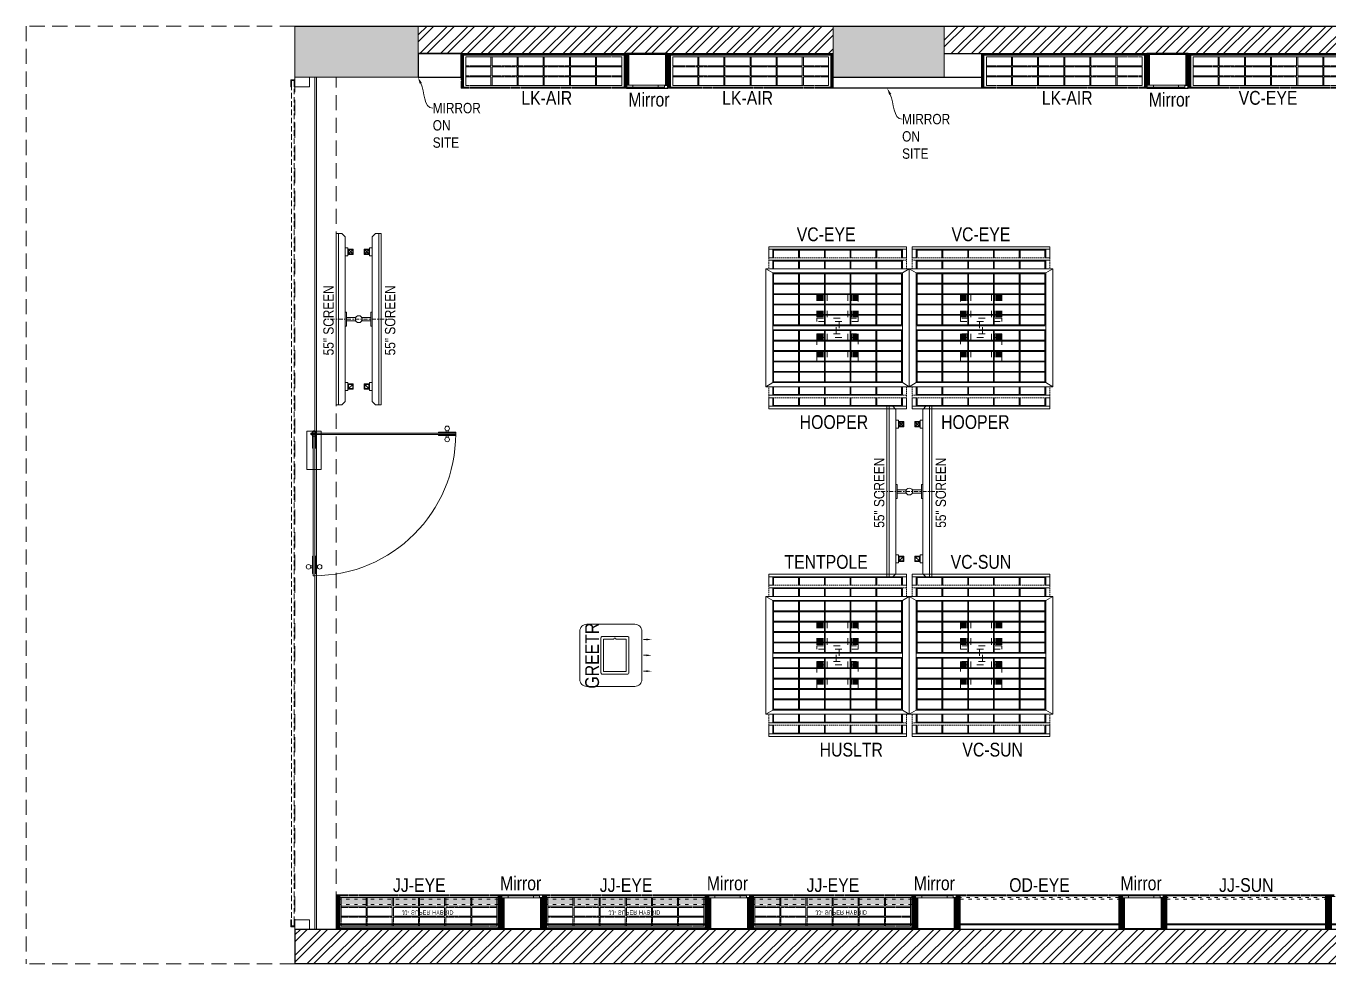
# Model space of a CAD drawing. Header units: millimetres. Extents: x 1426981 to 1441736, y -20160 to -13360.
# Drawn here: x 1426981 to 1436431, y -20160 to -13360 of the extents above; entities that cross this region are included whole.
import ezdxf
from ezdxf import colors
from ezdxf.entities.mleader import LeaderData, LeaderLine
from ezdxf.math import Vec2, Vec3

# ---------------------------------------------------------------- set-up
doc = ezdxf.new("R2010")
doc.units = ezdxf.units.MM
doc.header["$LTSCALE"] = 40
for name, pattern in [('a_p6_plan_L18$0$HIDDEN', [0.375, 0.25, -0.125]), ('ACAD_ISO03W100', [30, 12, -18]), ('CONTINOUS', [0]), ('DASHDOT2', [0.5, 0.25, -0.125, 0, -0.125]), ('HIDDENX2', [0.75, 0.5, -0.25])]:
    doc.linetypes.add(name, pattern=pattern)
doc.layers.add('A-CARPET AREA', color=3, linetype='CONTINOUS', lineweight=0, true_color=0x0aff0a)
for name, color, linetype, lineweight in [('A-Glazing', 4, 'Continuous', 20), ('A-shutter', 8, 'Continuous', 18), ('beam', 90, 'Continuous', 9), ('Column', 243, 'Continuous', 9), ('column hatch', 5, 'Continuous', 0), ('Glass-FrontGlazing', 150, 'Continuous', 20), ('Glazing', 141, 'Continuous', 15), ('HIDDEN LINE', 177, 'Continuous', 0), ('LENS-DIM', 252, 'Continuous', 5), ('LENS-PARTITION', 21, 'Continuous', 25), ('LENS-TEXT', 31, 'Continuous', 5), ('LENS_TEXT', 31, 'Continuous', 5), ('LK-EQPMT', 3, 'Continuous', 18), ('LK-FF&E FLOOR', 1, 'Continuous', 9), ('LK-FF&E WALL', 1, 'Continuous', 9), ('LK-IT', 3, 'Continuous', 18), ('LN-ELEVATION-1', 81, 'Continuous', 13), ('LN-ELEVATION-2', 103, 'Continuous', 20), ('LN-ELEVATION-3', 125, 'a_p6_plan_L18$0$HIDDEN', 18), ('LN-ELEVATION-4', 145, 'Continuous', 13), ('LN-ELEVATION-5', 167, 'Continuous', 5), ('LN-HATCH', 251, 'Continuous', 0), ('PLANO-TXT', 252, 'Continuous', 5), ('rolling shutter', 1, 'Continuous', 5)]:
    doc.layers.add(name, color=color, linetype=linetype, lineweight=lineweight)
doc.layers.add('A-WALL', color=1, linetype='Continuous')
doc.styles.add('LK TXT', font='Gill Sans MT Condensed Regular.ttf')
doc.styles.get("Standard").update_dxf_attribs({"font": 'Gill Sans MT Condensed Regular.ttf', "height": 100})
pattern_1 = [(45, (7858054.0837, 3504049.203), (-4.4901280605, 4.4901280605), [])]
pattern_2 = [(45, (3990327.2935, 1709214.6916), (-4.4901280605, 4.4901280605), [])]

# ---------------------------------------------------------------- blocks, each defined once
blk = doc.blocks.new('*U43')
at = {"layer": 'A-shutter', "color": 5, "ltscale": 10}
for points in [[(41034165, -1561539.2), (41034165, -1561544.2), (41034120, -1561544.2), (41034120, -1561564.2), (41034165, -1561564.2), (41034165, -1561569.2), (41034115, -1561569.2), (41034115, -1561539.2)], [(41040205, -1561539.2), (41040205, -1561544.2), (41040250, -1561544.2), (41040250, -1561564.2), (41040205, -1561564.2), (41040205, -1561569.2), (41040255, -1561569.2), (41040255, -1561539.2)]]:
    blk.add_lwpolyline(points, close=True, dxfattribs=at)
at = {"layer": 'A-shutter', "color": 5, "linetype": 'HIDDENX2', "ltscale": 2, "true_color": 0x0505ff}
blk.add_lwpolyline([(41034120, -1561544.2), (41034120, -1561564.2), (41040250, -1561564.2), (41040250, -1561544.2)], close=True, dxfattribs=at)
blk = doc.blocks.new('A$Cc7694f99')
at = {"layer": 'column hatch'}
h = blk.add_hatch(color=8, dxfattribs=at)
h.dxf.hatch_style = 1
h.paths.add_polyline_path([(14755, 6380), (14755, 6800), (13855, 6800), (13855, 6380)])
h.paths.add_polyline_path([(10690, 6390), (10690, 6800), (9900, 6800), (9900, 6390)])
h.paths.add_polyline_path([(6660, 6430), (6660, 6800), (5855, 6800), (5855, 6430)])
h.paths.add_polyline_path([(2845, 6430), (2845, 6435), (2845, 6800), (1950, 6800), (1950, 6430)])
at = {"layer": 'LN-HATCH'}
h = blk.add_hatch(dxfattribs=at)
h.set_pattern_fill('ANSI32', color=256, scale=11, angle=180)
h.set_pattern_definition([(225, (-924539.29, -36909.92), (74.087113, -74.087113), []), (225, (-924588.68, -36909.92), (74.087113, -74.087113), [])])
h.paths.add_polyline_path([(14755, 0), (14755, 6380), (14505, 6380), (14505, 220), (10690, 220), (10690, 250), (1950, 250), (1950, 0)])
h.paths.add_polyline_path([(13855, 6550), (13855, 6800), (10690, 6800), (10690, 6550)])
h.paths.add_polyline_path([(9900, 6600), (9900, 6800), (6660, 6800), (6660, 6600)])
h.paths.add_polyline_path([(5855, 6600), (5855, 6800), (2845, 6800), (2845, 6600)])
at = {"layer": 'A-WALL'}
for p, q in [((1950, 6800), (14755, 6800)), ((2845, 6600), (5855, 6600)), ((6660, 6600), (9900, 6600)), ((10690, 250), (1950, 250)), ((1950, 250), (1950, 0)), ((14755, 0), (1950, 0))]:
    blk.add_line(p, q, dxfattribs=at)
at = {"layer": 'beam', "linetype": 'a_p6_plan_L18$0$HIDDEN', "lineweight": 5, "ltscale": 11}
for p, q in [((1950, 6800), (0, 6800)), ((0, 6800), (0, 0)), ((1950, 0), (0, 0))]:
    blk.add_line(p, q, dxfattribs=at)
blk.add_lwpolyline([(1950, 250), (2250, 250), (2250, 6430), (1950, 6430)], close=True, dxfattribs=at)
at = {"layer": 'Column'}
for p, q in [((1950, 6430), (1950, 6800)), ((2845, 6800), (2845, 6430)), ((5855, 6800), (5855, 6430)), ((6660, 6430), (6660, 6800)), ((2015, 6430), (1950, 6430)), ((2845, 6430), (1950, 6430)), ((2055, 6430), (2015, 6430)), ((5855, 6430), (6660, 6430))]:
    blk.add_line(p, q, dxfattribs=at)
at = {"layer": 'rolling shutter', "color": 2}
for points in [[(2055, 6430), (1950, 6430), (1950, 6360), (2055, 6360)], [(2055, 320), (1950, 320), (1950, 250), (2055, 250)]]:
    blk.add_lwpolyline(points, close=True, dxfattribs=at)
at = {"layer": 'rolling shutter', "color": 2, "xscale": -1, "rotation": 270}
blk.add_blockref('*U43', (1563489.2, -41033845), dxfattribs=at)
blk = doc.blocks.new('Entrance Door')
at = {"layer": 'Glazing', "ltscale": 111}
blk.add_hatch(color=256, dxfattribs=at).paths.add_polyline_path([(18, -35), (18, -1235), (30, -1235), (30, -35)])
at = {"layer": 'Glazing'}
for p, q in [((30, -54), (18, -66)), ((1118, -31), (1118, -54)), ((1118, -89), (1118, -66)), ((1133, -31), (1133, -54)), ((1133, -89), (1133, -66))]:
    blk.add_line(p, q, dxfattribs=at)
at = {"layer": 'Glazing', "ltscale": 44}
for p, q in [((-5, -1156), (18, -1156)), ((-5, -1171), (18, -1171)), ((53, -1156), (30, -1156)), ((53, -1171), (30, -1171))]:
    blk.add_line(p, q, dxfattribs=at)
at = {"layer": 'Glazing'}
for points in [[(320, -120), (0, -120), (0, 0), (320, 0)], [(0, -54), (142, -54), (142, -47), (0, -47)], [(0, -66), (142, -66), (142, -74), (0, -74)], [(1181, -54), (1038, -54), (1038, -47), (1181, -47)], [(1181, -66), (1038, -66), (1038, -74), (1181, -74)]]:
    blk.add_lwpolyline(points, close=True, dxfattribs=at)
at = {"layer": 'Glazing', "ltscale": 222}
blk.add_lwpolyline([(-2, -66), (1199, -66), (1199, -54), (-2, -54)], close=True, dxfattribs=at)
at = {"layer": 'Glazing', "ltscale": 111}
blk.add_lwpolyline([(18, -35), (18, -1235), (30, -1235), (30, -35)], close=True, dxfattribs=at)
at = {"layer": 'Glazing', "ltscale": 44}
for points in [[(18, -1093), (18, -1235), (10, -1235), (10, -1093)], [(30, -1093), (30, -1235), (37, -1235), (37, -1093)]]:
    blk.add_lwpolyline(points, close=True, dxfattribs=at)
at = {"layer": 'Glazing'}
for centre, radius in [((1125, -14), 19), ((24, -59), 19.8), ((1125, -107), 19)]:
    blk.add_circle(centre, radius, dxfattribs=at)
at = {"layer": 'Glazing', "ltscale": 44}
for centre in [(-22, -1164), (70, -1164)]:
    blk.add_circle(centre, 19, dxfattribs=at)
at = {"layer": 'Glazing', "ltscale": 222}
blk.add_arc((24, -60), 1175, 270, 359.9996, dxfattribs=at)
blk = doc.blocks.new('MIRROR')
at = {"layer": 'LN-HATCH', "ltscale": 0.5}
h = blk.add_hatch(dxfattribs=at)
h.set_pattern_fill('ANSI31', color=256, scale=2)
h.set_pattern_definition([(45, (4060433.7416, 1708720.787), (-4.4901280605, 4.4901280605), [])])
h.paths.add_polyline_path([(212.9, 101.3), (230.9, 101.3), (230.9, -127.7), (212.9, -127.7)])
h.paths.add_polyline_path([(230.9, 95.3), (494.9, 95.3), (494.9, 101.3), (230.9, 101.3)])
h.paths.add_polyline_path([(512.9, 101.3), (494.9, 101.3), (494.9, -127.7), (512.9, -127.7)])
at = {"layer": 'Defpoints'}
blk.add_lwpolyline([(512.9, 101.3), (212.9, 101.3), (212.9, -148.7), (512.9, -148.7)], close=True, dxfattribs=at)
at = {"layer": 'LN-ELEVATION-1'}
for points in [[(212.9, 101.3), (230.9, 101.3), (230.9, -127.7), (212.9, -127.7)], [(230.9, 95.3), (494.9, 95.3), (494.9, 101.3), (230.9, 101.3)], [(512.9, 101.3), (494.9, 101.3), (494.9, -127.7), (512.9, -127.7)], [(259.9, -141.7), (259.9, -127.7), (214.9, -127.7), (214.9, -148.7), (223.9, -148.7), (223.9, -147.2), (216.4, -147.2), (216.4, -141.7)], [(442.9, -141.7), (442.9, -127.7), (487.9, -127.7), (487.9, -148.7), (478.9, -148.7), (478.9, -147.2), (486.4, -147.2), (486.4, -141.7)], [(504.9, -148.7), (504.9, -147.2), (509.4, -147.2), (509.4, -129.2), (487.9, -129.2), (487.9, -127.7), (510.9, -127.7), (510.9, -148.7)]]:
    blk.add_lwpolyline(points, close=True, dxfattribs=at)
at = {"layer": 'LN-ELEVATION-2', "color": 4, "lineweight": 0}
blk.add_lwpolyline([(216.4, -141.7), (486.4, -141.7), (486.4, -147.2), (216.4, -147.2)], close=True, dxfattribs=at)
at = {"layer": 'LN-ELEVATION-2'}
blk.add_lwpolyline([(259.9, -141.7), (442.9, -141.7), (442.9, -127.7), (259.9, -127.7)], close=True, dxfattribs=at)
at = {"layer": 'LN-ELEVATION-4', "ltscale": 0.5}
blk.add_line((478.9, -148.7), (223.9, -148.7), dxfattribs=at)
blk = doc.blocks.new('JJ SUPERHYBRID 1200')
at = {"layer": 'LN-ELEVATION-5'}
h = blk.add_hatch(color=177, dxfattribs=at)
h.dxf.hatch_style = 1
h.paths.add_polyline_path([(1182, 68), (32, 68), (32, 18), (1182, 18)])
at = {"layer": 'LN-HATCH', "ltscale": 0.5}
h = blk.add_hatch(dxfattribs=at)
h.set_pattern_fill('ANSI31', color=256, scale=2)
h.set_pattern_definition([(45, (4097602.2716, 1708830.267), (-4.4901280605, 4.4901280605), [])])
h.paths.add_polyline_path([(1207, 250), (1207, 60), (1201, 60), (1201, 50), (1207, 50), (1207, 6), (1182, 6), (1182, 250)])
h.paths.add_polyline_path([(32, 210), (1182, 210), (1182, 216), (32, 216)])
h.paths.add_polyline_path([(1172, 6), (1172, 0), (1207, 0), (1207, 6)])
h.paths.add_polyline_path([(7, 250), (7, 60), (13, 60), (13, 50), (7, 50), (7, 6), (32, 6), (32, 250)])
h.paths.add_polyline_path([(42, 6), (42, 0), (7, 0), (7, 6)])
at = {"layer": 'LN-ELEVATION-1', "ltscale": 0.5}
for points in [[(7, 250), (7, 60), (13, 60), (13, 50), (7, 50), (7, 6), (25, 6), (25, 250)], [(7, 250), (7, 60), (13, 60), (13, 50), (7, 50), (7, 6), (32, 6), (32, 250)], [(25, 238), (1189, 238), (1189, 244), (25, 244)], [(32, 210), (1182, 210), (1182, 216), (32, 216)], [(1207, 250), (1207, 60), (1201, 60), (1201, 50), (1207, 50), (1207, 6), (1182, 6), (1182, 250)], [(1207, 250), (1207, 60), (1201, 60), (1201, 50), (1207, 50), (1207, 6), (1189, 6), (1189, 250)], [(42, 6), (42, 0), (7, 0), (7, 6)], [(42, 6), (42, 0), (7, 0), (7, 6)], [(1172, 6), (1172, 0), (1207, 0), (1207, 6)], [(1172, 6), (1172, 0), (1207, 0), (1207, 6)]]:
    blk.add_lwpolyline(points, close=True, dxfattribs=at)
at = {"layer": 'LN-ELEVATION-3', "ltscale": 0.5}
for p, q in [((1189, 250), (25, 250)), ((1182, 250), (32, 250)), ((1172, 6), (42, 6)), ((1172, 6), (42, 6)), ((42, 0), (1172, 0)), ((42, 0), (1172, 0))]:
    blk.add_line(p, q, dxfattribs=at)
blk.add_lwpolyline([(1172, 226), (42, 226), (42, 18), (1172, 18)], close=True, dxfattribs=at)
at = {"layer": 'LN-ELEVATION-3', "ltscale": 0.5, "transparency": 33554526}
for points in [[(223.7, 226), (42, 226), (42, 162), (223.7, 162)], [(413.3, 226), (231.7, 226), (231.7, 162), (413.3, 162)], [(603, 226), (421.3, 226), (421.3, 162), (603, 162)], [(792.7, 226), (611, 226), (611, 162), (792.7, 162)], [(982.3, 226), (800.7, 226), (800.7, 162), (982.3, 162)], [(1172, 226), (990.3, 226), (990.3, 162), (1172, 162)], [(223.7, 154), (42, 154), (42, 90), (223.7, 90)], [(413.3, 154), (231.7, 154), (231.7, 90), (413.3, 90)], [(603, 154), (421.3, 154), (421.3, 90), (603, 90)], [(792.7, 154), (611, 154), (611, 90), (792.7, 90)], [(982.3, 154), (800.7, 154), (800.7, 90), (982.3, 90)], [(1172, 90), (990.3, 90), (990.3, 154), (1172, 154)], [(223.7, 82), (42, 82), (42, 18), (223.7, 18)], [(413.3, 82), (231.7, 82), (231.7, 18), (413.3, 18)], [(603, 82), (421.3, 82), (421.3, 18), (603, 18)], [(792.7, 82), (611, 82), (611, 18), (792.7, 18)], [(982.3, 82), (800.7, 82), (800.7, 18), (982.3, 18)], [(1172, 82), (990.3, 82), (990.3, 18), (1172, 18)]]:
    blk.add_lwpolyline(points, close=True, dxfattribs=at)
at = {"layer": 'LN-ELEVATION-4', "linetype": 'ACAD_ISO03W100', "ltscale": 0.05}
for points in [[(1182, 68), (32, 68), (32, 18), (1182, 18)], [(1182, 30), (32, 30), (32, 18), (1182, 18)]]:
    blk.add_lwpolyline(points, close=True, dxfattribs=at)
at = {"layer": 'LK-FF&E WALL', "ltscale": 0.5, "insert": (482.5, 142.3), "char_height": 30, "attachment_point": 1}
blk.add_mtext_dynamic_manual_height_columns('\\pt120;JJ- SUPER HYBRID', width=526.835, gutter_width=500, heights=[0], dxfattribs=at)
blk = doc.blocks.new('JJ 1200')
at = {"layer": 'LN-HATCH', "ltscale": 0.5}
h = blk.add_hatch(dxfattribs=at)
h.set_pattern_fill('ANSI31', color=256, scale=2)
h.set_pattern_definition([(45, (4097187.331, 1708800.267), (-4.4901280605, 4.4901280605), [])])
h.paths.add_polyline_path([(792.1, 220), (792.1, 30), (786.1, 30), (786.1, 20), (792.1, 20), (792.1, -24), (767.1, -24), (767.1, 220)])
h.paths.add_polyline_path([(-382.9, 180), (767.1, 180), (767.1, 186), (-382.9, 186)])
h.paths.add_polyline_path([(757.1, -24), (757.1, -30), (792.1, -30), (792.1, -24)])
h.paths.add_polyline_path([(-407.9, 220), (-407.9, 30), (-401.9, 30), (-401.9, 20), (-407.9, 20), (-407.9, -24), (-382.9, -24), (-382.9, 220)])
h.paths.add_polyline_path([(-372.9, -24), (-372.9, -30), (-407.9, -30), (-407.9, -24)])
at = {"layer": 'LN-ELEVATION-1', "ltscale": 0.5}
for points in [[(-407.9, 220), (-407.9, 30), (-401.9, 30), (-401.9, 20), (-407.9, 20), (-407.9, -24), (-382.9, -24), (-382.9, 220)], [(792.1, 220), (792.1, 30), (786.1, 30), (786.1, 20), (792.1, 20), (792.1, -24), (767.1, -24), (767.1, 220)], [(-382.9, 180), (767.1, 180), (767.1, 186), (-382.9, 186)], [(-372.9, -24), (-372.9, -30), (-407.9, -30), (-407.9, -24)], [(757.1, -24), (757.1, -30), (792.1, -30), (792.1, -24)]]:
    blk.add_lwpolyline(points, close=True, dxfattribs=at)
at = {"layer": 'LN-ELEVATION-3', "ltscale": 0.5}
for p, q in [((767.1, 220), (-382.9, 220)), ((757.1, -24), (-372.9, -24)), ((-372.9, -30), (757.1, -30))]:
    blk.add_line(p, q, dxfattribs=at)
at = {"layer": 'LN-ELEVATION-4', "linetype": 'ACAD_ISO03W100', "ltscale": 0.05}
blk.add_lwpolyline([(767.1, 0), (-382.9, 0), (-382.9, -12), (767.1, -12)], close=True, dxfattribs=at)
blk = doc.blocks.new('VC 1200')
at = {"layer": 'LN-HATCH', "ltscale": 0.5}
h = blk.add_hatch(dxfattribs=at)
h.set_pattern_fill('ANSI31', color=256, scale=2)
h.set_pattern_definition([(45, (3760859.753, 1795248.936), (-4.490128061, 4.490128061), [])])
h.paths.add_polyline_path([(-1200, 250), (-1200, 60), (-1194, 60), (-1194, 50), (-1200, 50), (-1200, 6), (-1182, 6), (-1182, 250)])
h = blk.add_hatch(dxfattribs=at)
h.set_pattern_fill('ANSI31', color=256, scale=2)
h.set_pattern_definition(pattern_1)
h.paths.add_polyline_path([(0, 250), (0, 60), (-6, 60), (-6, 50), (0, 50), (0, 6), (-18, 6), (-18, 250)])
h = blk.add_hatch(dxfattribs=at)
h.set_pattern_fill('ANSI31', color=256, scale=2)
h.set_pattern_definition([(45, (7858047.0837, 3504049.203), (-4.4901280605, 4.4901280605), [])])
h.paths.add_polyline_path([(-1165, 6), (-1165, 0), (-1200, 0), (-1200, 6)])
h = blk.add_hatch(dxfattribs=at)
h.set_pattern_fill('ANSI31', color=256, scale=2)
h.set_pattern_definition(pattern_1)
h.paths.add_polyline_path([(-28, 6), (-28, 0), (0, 0), (0, 6)])
at = {"layer": 'LN-ELEVATION-1', "ltscale": 0.5}
for points in [[(-1200, 250), (-1200, 60), (-1194, 60), (-1194, 50), (-1200, 50), (-1200, 6), (-1182, 6), (-1182, 250)], [(-18, 238), (-1182, 238), (-1182, 244), (-18, 244)], [(0, 250), (0, 60), (-6, 60), (-6, 50), (0, 50), (0, 6), (-18, 6), (-18, 250)], [(-1165, 6), (-1165, 0), (-1200, 0), (-1200, 6)], [(-35, 6), (-35, 0), (0, 0), (0, 6)]]:
    blk.add_lwpolyline(points, close=True, dxfattribs=at)
at = {"layer": 'LN-ELEVATION-3', "ltscale": 0.5}
for p, q in [((-1182, 250), (-18, 250)), ((-1165, 6), (-35, 6)), ((-35, 0), (-1165, 0))]:
    blk.add_line(p, q, dxfattribs=at)
for points in [[(-1165, 226), (-35, 226), (-35, 18), (-1165, 18)], [(-1165, 226), (-983.3, 226), (-983.3, 162), (-1165, 162)], [(-975.3, 226), (-793.7, 226), (-793.7, 162), (-975.3, 162)], [(-785.7, 226), (-604, 226), (-604, 162), (-785.7, 162)], [(-596, 226), (-414.3, 226), (-414.3, 162), (-596, 162)], [(-406.3, 226), (-224.7, 226), (-224.7, 162), (-406.3, 162)], [(-216.7, 226), (-35, 226), (-35, 162), (-216.7, 162)], [(-1165, 90), (-983.3, 90), (-983.3, 154), (-1165, 154)], [(-975.3, 154), (-793.7, 154), (-793.7, 90), (-975.3, 90)], [(-785.7, 154), (-604, 154), (-604, 90), (-785.7, 90)], [(-596, 154), (-414.3, 154), (-414.3, 90), (-596, 90)], [(-406.3, 154), (-224.7, 154), (-224.7, 90), (-406.3, 90)], [(-216.7, 154), (-35, 154), (-35, 90), (-216.7, 90)], [(-1165, 82), (-983.3, 82), (-983.3, 18), (-1165, 18)], [(-975.3, 82), (-793.7, 82), (-793.7, 18), (-975.3, 18)], [(-785.7, 82), (-604, 82), (-604, 18), (-785.7, 18)], [(-596, 82), (-414.3, 82), (-414.3, 18), (-596, 18)], [(-406.3, 82), (-224.7, 82), (-224.7, 18), (-406.3, 18)], [(-216.7, 82), (-35, 82), (-35, 18), (-216.7, 18)]]:
    blk.add_lwpolyline(points, close=True, dxfattribs=at)
blk = doc.blocks.new('ffgd')
at = {"layer": 'LN-ELEVATION-4', "linetype": 'ACAD_ISO03W100', "ltscale": 0.1}
blk.add_lwpolyline([(0, 47.3), (0, -41.5), (-20, -41.5), (-20, 47.3)], close=True, dxfattribs=at)
at = {"layer": 'LN-ELEVATION-5', "linetype": 'ACAD_ISO03W100', "ltscale": 0.1}
for p, q in [((-159.9, 246.9), (-159.9, 47.3)), ((-159.7, 246.9), (-159.7, 47.3)), ((-159.4, 246.9), (-159.4, 47.3)), ((-159, 246.9), (-159, 47.3)), ((-158.5, 246.9), (-158.5, 47.3)), ((-157.9, 246.9), (-157.9, 47.3)), ((-157.1, 246.9), (-157.1, 47.3)), ((-156.1, 246.9), (-156.1, 47.3)), ((-154.1, 246.9), (-154.1, 47.3)), ((-151.1, 246.9), (-151.1, 47.3)), ((-146.1, 246.9), (-146.1, 47.3)), ((-141.1, 246.9), (-141.1, 47.3)), ((-135.1, 246.9), (-135.1, 47.3)), ((-128.1, 246.9), (-128.1, 47.3)), ((-120.1, 246.9), (-120.1, 47.3)), ((-111.1, 246.9), (-111.1, 47.3)), ((-102.1, 246.9), (-102.1, 47.3)), ((-85, 246.9), (-85, 47.3)), ((65, 246.9), (65, 47.3)), ((82.1, 246.9), (82.1, 47.3)), ((91.1, 246.9), (91.1, 47.3)), ((100.1, 246.9), (100.1, 47.3)), ((108.1, 246.9), (108.1, 47.3)), ((115.1, 246.9), (115.1, 47.3)), ((121.1, 246.9), (121.1, 47.3)), ((126.1, 246.9), (126.1, 47.3)), ((131.1, 246.9), (131.1, 47.3)), ((134.1, 246.9), (134.1, 47.3)), ((136.1, 246.9), (136.1, 47.3)), ((137.1, 246.9), (137.1, 47.3)), ((137.9, 246.9), (137.9, 47.3)), ((138.5, 246.9), (138.5, 47.3)), ((139, 246.9), (139, 47.3)), ((139.4, 246.9), (139.4, 47.3)), ((139.7, 246.9), (139.7, 47.3)), ((139.9, 246.9), (139.9, 47.3)), ((-159.9, -41.5), (-159.9, -241.1)), ((-159.7, -41.5), (-159.7, -241.1)), ((-159.4, -41.5), (-159.4, -241.1)), ((-159, -41.5), (-159, -241.1)), ((-158.5, -41.5), (-158.5, -241.1)), ((-157.9, -41.5), (-157.9, -241.1)), ((-157.1, -41.5), (-157.1, -241.1)), ((-156.1, -41.5), (-156.1, -241.1)), ((-154.1, -41.5), (-154.1, -241.1)), ((-151.1, -41.5), (-151.1, -241.1)), ((-146.1, -41.5), (-146.1, -241.1)), ((-141.1, -41.5), (-141.1, -241.1)), ((-135.1, -41.5), (-135.1, -241.1)), ((-128.1, -41.5), (-128.1, -241.1)), ((-120.1, -41.5), (-120.1, -241.1)), ((-111.1, -41.5), (-111.1, -241.1)), ((-102.1, -41.5), (-102.1, -241.1)), ((-85, -41.5), (-85, -241.1)), ((65, -41.5), (65, -241.1)), ((82.1, -41.5), (82.1, -241.1)), ((91.1, -41.5), (91.1, -241.1)), ((100.1, -41.5), (100.1, -241.1)), ((108.1, -41.5), (108.1, -241.1)), ((115.1, -41.5), (115.1, -241.1)), ((121.1, -41.5), (121.1, -241.1)), ((126.1, -41.5), (126.1, -241.1)), ((131.1, -41.5), (131.1, -241.1)), ((134.1, -41.5), (134.1, -241.1)), ((136.1, -41.5), (136.1, -241.1)), ((137.1, -41.5), (137.1, -241.1)), ((137.9, -41.5), (137.9, -241.1)), ((138.5, -41.5), (138.5, -241.1)), ((139, -41.5), (139, -241.1)), ((139.4, -41.5), (139.4, -241.1)), ((139.7, -41.5), (139.7, -241.1)), ((139.9, -41.5), (139.9, -241.1))]:
    blk.add_line(p, q, dxfattribs=at)
for points in [[(140, 73), (140, 246.9), (-160, 246.9), (-160, 73)], [(140, -67.1), (140, -241.1), (-160, -241.1), (-160, -67.1)]]:
    blk.add_lwpolyline(points, dxfattribs=at)
for points in [[(140, 73), (140, 47.3), (-160, 47.3), (-160, 73)], [(140, -41.5), (140, -67.1), (-160, -67.1), (-160, -41.5)]]:
    blk.add_lwpolyline(points, close=True, dxfattribs=at)
blk = doc.blocks.new('EURO 1040 x 1175')
at = {"layer": 'LN-ELEVATION-1'}
for points in [[(-470, -327.4), (470, -327.4), (470, 467.6), (-470, 467.6)], [(-470, 85.1), (470, 85.1), (470, 467.6), (-470, 467.6)], [(-470, 386.6), (-283.2, 386.6), (-283.2, 392.6), (-470, 392.6)], [(-283.2, 85.1), (-277.2, 85.1), (-277.2, 467.6), (-283.2, 467.6)], [(-277.2, 386.6), (-96.4, 386.6), (-96.4, 392.6), (-277.2, 392.6)], [(-96.4, 85.1), (-90.4, 85.1), (-90.4, 467.6), (-96.4, 467.6)], [(-90.4, 386.6), (90.4, 386.6), (90.4, 392.6), (-90.4, 392.6)], [(90.4, 85.1), (96.4, 85.1), (96.4, 467.6), (90.4, 467.6)], [(96.4, 386.6), (277.2, 386.6), (277.2, 392.6), (96.4, 392.6)], [(277.2, 85.1), (283.2, 85.1), (283.2, 467.6), (277.2, 467.6)], [(283.2, 386.6), (470, 386.6), (470, 392.6), (283.2, 392.6)], [(-470, 311.2), (-283.2, 311.2), (-283.2, 317.2), (-470, 317.2)], [(-277.2, 311.2), (-96.4, 311.2), (-96.4, 317.2), (-277.2, 317.2)], [(-90.4, 311.2), (90.4, 311.2), (90.4, 317.2), (-90.4, 317.2)], [(96.4, 311.2), (277.2, 311.2), (277.2, 317.2), (96.4, 317.2)], [(283.2, 311.2), (470, 311.2), (470, 317.2), (283.2, 317.2)], [(-470, 235.8), (-283.2, 235.8), (-283.2, 241.8), (-470, 241.8)], [(-277.2, 235.8), (-96.4, 235.8), (-96.4, 241.8), (-277.2, 241.8)], [(-90.4, 235.8), (90.4, 235.8), (90.4, 241.8), (-90.4, 241.8)], [(96.4, 235.8), (277.2, 235.8), (277.2, 241.8), (96.4, 241.8)], [(283.2, 235.8), (470, 235.8), (470, 241.8), (283.2, 241.8)], [(-470, 160.4), (-283.2, 160.4), (-283.2, 166.4), (-470, 166.4)], [(-277.2, 160.4), (-96.4, 160.4), (-96.4, 166.4), (-277.2, 166.4)], [(-90.4, 160.4), (90.4, 160.4), (90.4, 166.4), (-90.4, 166.4)], [(96.4, 160.4), (277.2, 160.4), (277.2, 166.4), (96.4, 166.4)], [(283.2, 160.4), (470, 160.4), (470, 166.4), (283.2, 166.4)], [(-470, 85.1), (470, 85.1), (470, 55.1), (-470, 55.1)], [(-470, 55.1), (470, 55.1), (470, -327.4), (-470, -327.4)], [(-283.2, 55.1), (-277.2, 55.1), (-277.2, -327.4), (-283.2, -327.4)], [(-96.4, 55.1), (-90.4, 55.1), (-90.4, -327.4), (-96.4, -327.4)], [(90.4, 55.1), (96.4, 55.1), (96.4, -327.4), (90.4, -327.4)], [(277.2, 55.1), (283.2, 55.1), (283.2, -327.4), (277.2, -327.4)], [(-470, -20.3), (-283.2, -20.3), (-283.2, -26.3), (-470, -26.3)], [(-277.2, -20.3), (-96.4, -20.3), (-96.4, -26.3), (-277.2, -26.3)], [(-90.4, -20.3), (90.4, -20.3), (90.4, -26.3), (-90.4, -26.3)], [(96.4, -20.3), (277.2, -20.3), (277.2, -26.3), (96.4, -26.3)], [(283.2, -20.3), (470, -20.3), (470, -26.3), (283.2, -26.3)], [(-470, -95.7), (-283.2, -95.7), (-283.2, -101.7), (-470, -101.7)], [(-470, -171.1), (-283.2, -171.1), (-283.2, -177.1), (-470, -177.1)], [(-277.2, -95.7), (-96.4, -95.7), (-96.4, -101.7), (-277.2, -101.7)], [(-277.2, -171.1), (-96.4, -171.1), (-96.4, -177.1), (-277.2, -177.1)], [(-90.4, -95.7), (90.4, -95.7), (90.4, -101.7), (-90.4, -101.7)], [(-90.4, -171.1), (90.4, -171.1), (90.4, -177.1), (-90.4, -177.1)], [(96.4, -95.7), (277.2, -95.7), (277.2, -101.7), (96.4, -101.7)], [(96.4, -171.1), (277.2, -171.1), (277.2, -177.1), (96.4, -177.1)], [(283.2, -95.7), (470, -95.7), (470, -101.7), (283.2, -101.7)], [(283.2, -171.1), (470, -171.1), (470, -177.1), (283.2, -177.1)], [(-470, -246.4), (-283.2, -246.4), (-283.2, -252.4), (-470, -252.4)], [(-277.2, -246.4), (-96.4, -246.4), (-96.4, -252.4), (-277.2, -252.4)], [(-90.4, -246.4), (90.4, -246.4), (90.4, -252.4), (-90.4, -252.4)], [(96.4, -246.4), (277.2, -246.4), (277.2, -252.4), (96.4, -252.4)], [(283.2, -246.4), (470, -246.4), (470, -252.4), (283.2, -252.4)]]:
    blk.add_lwpolyline(points, close=True, dxfattribs=at)
for points in [[(-283.2, 461.6), (-464, 461.6), (-464, 317.2)], [(-96.4, 461.6), (-277.2, 461.6)], [(90.4, 461.6), (-90.4, 461.6)], [(277.2, 461.6), (96.4, 461.6)], [(464, 317.2), (464, 461.6), (283.2, 461.6)], [(-464, 311.2), (-464, 241.8)], [(464, 241.8), (464, 311.2)], [(-464, 235.8), (-464, 166.4)], [(464, 166.4), (464, 235.8)], [(-464, 160.4), (-464, 91.1), (-283.2, 91.1)], [(283.2, 91.1), (464, 91.1), (464, 160.4)], [(-464, -20.3), (-464, 49.1), (-283.2, 49.1)], [(-277.2, 91.1), (-96.4, 91.1)], [(-277.2, 49.1), (-96.4, 49.1)], [(-90.4, 91.1), (90.4, 91.1)], [(-90.4, 49.1), (90.4, 49.1)], [(96.4, 91.1), (277.2, 91.1)], [(96.4, 49.1), (277.2, 49.1)], [(283.2, 49.1), (464, 49.1), (464, -20.3)], [(-464, -95.7), (-464, -26.3)], [(464, -26.3), (464, -95.7)], [(-464, -171.1), (-464, -101.7)], [(-283.2, -321.4), (-464, -321.4), (-464, -177.1)], [(464, -177.1), (464, -321.4), (283.2, -321.4)], [(464, -101.7), (464, -171.1)], [(-96.4, -321.4), (-277.2, -321.4)], [(90.4, -321.4), (-90.4, -321.4)], [(277.2, -321.4), (96.4, -321.4)]]:
    blk.add_lwpolyline(points, dxfattribs=at)
at = {"layer": 'LN-ELEVATION-2'}
blk.add_lwpolyline([(-520, -357.4), (520, -357.4), (520, 497.6), (-520, 497.6)], close=True, dxfattribs=at)
for points in [[(-470, 467.6), (-520, 497.6)], [(470, 467.6), (520, 497.6)], [(-470, -327.4), (-520, -357.4)], [(470, -327.4), (520, -357.4)]]:
    blk.add_lwpolyline(points, dxfattribs=at)
at = {"layer": 'LN-ELEVATION-3'}
for points in [[(-500, 559.6), (500, 559.6), (500, 577.6), (-500, 577.6)], [(-500, 497.6), (-470, 497.6), (-470, 559.6), (-500, 559.6)], [(470, 497.6), (500, 497.6), (500, 559.6), (470, 559.6)], [(-500, -357.4), (-470, -357.4), (-470, -419.4), (-500, -419.4)], [(470, -357.4), (500, -357.4), (500, -419.4), (470, -419.4)], [(-500, -419.4), (500, -419.4), (500, -437.4), (-500, -437.4)]]:
    blk.add_lwpolyline(points, close=True, dxfattribs=at)
at = {"layer": 'LN-ELEVATION-4'}
for points in [[(-500, 639.6), (500, 639.6), (500, 657.6), (-500, 657.6)], [(-500, 577.6), (-470, 577.6), (-470, 639.6), (-500, 639.6)], [(470, 577.6), (500, 577.6), (500, 639.6), (470, 639.6)], [(-470, 497.6), (-464, 497.6), (-464, 559.6), (-470, 559.6)], [(-464, 553.6), (-283.2, 553.6), (-283.2, 559.6), (-464, 559.6)], [(-283.2, 497.6), (-277.2, 497.6), (-277.2, 559.6), (-283.2, 559.6)], [(-277.2, 553.6), (-96.4, 553.6), (-96.4, 559.6), (-277.2, 559.6)], [(-96.4, 497.6), (-90.4, 497.6), (-90.4, 559.6), (-96.4, 559.6)], [(-90.4, 553.6), (90.4, 553.6), (90.4, 559.6), (-90.4, 559.6)], [(90.4, 497.6), (96.4, 497.6), (96.4, 559.6), (90.4, 559.6)], [(96.4, 553.6), (277.2, 553.6), (277.2, 559.6), (96.4, 559.6)], [(277.2, 497.6), (283.2, 497.6), (283.2, 559.6), (277.2, 559.6)], [(283.2, 553.6), (464, 553.6), (464, 559.6), (283.2, 559.6)], [(464, 497.6), (470, 497.6), (470, 559.6), (464, 559.6)], [(-470, -357.4), (-464, -357.4), (-464, -419.4), (-470, -419.4)], [(-283.2, -357.4), (-277.2, -357.4), (-277.2, -419.4), (-283.2, -419.4)], [(-96.4, -357.4), (-90.4, -357.4), (-90.4, -419.4), (-96.4, -419.4)], [(90.4, -357.4), (96.4, -357.4), (96.4, -419.4), (90.4, -419.4)], [(277.2, -357.4), (283.2, -357.4), (283.2, -419.4), (277.2, -419.4)], [(464, -357.4), (470, -357.4), (470, -419.4), (464, -419.4)], [(-500, -437.4), (-470, -437.4), (-470, -499.4), (-500, -499.4)], [(-464, -413.4), (-283.2, -413.4), (-283.2, -419.4), (-464, -419.4)], [(-277.2, -413.4), (-96.4, -413.4), (-96.4, -419.4), (-277.2, -419.4)], [(-90.4, -413.4), (90.4, -413.4), (90.4, -419.4), (-90.4, -419.4)], [(96.4, -413.4), (277.2, -413.4), (277.2, -419.4), (96.4, -419.4)], [(283.2, -413.4), (464, -413.4), (464, -419.4), (283.2, -419.4)], [(470, -437.4), (500, -437.4), (500, -499.4), (470, -499.4)], [(-500, -499.4), (500, -499.4), (500, -517.4), (-500, -517.4)]]:
    blk.add_lwpolyline(points, close=True, dxfattribs=at)
at = {"layer": 'LN-ELEVATION-5'}
for points in [[(-470, 577.6), (-464, 577.6), (-464, 639.6), (-470, 639.6)], [(-464, 633.6), (-283.2, 633.6), (-283.2, 639.6), (-464, 639.6)], [(-283.2, 577.6), (-277.2, 577.6), (-277.2, 639.6), (-283.2, 639.6)], [(-277.2, 633.6), (-96.4, 633.6), (-96.4, 639.6), (-277.2, 639.6)], [(-96.4, 577.6), (-90.4, 577.6), (-90.4, 639.6), (-96.4, 639.6)], [(-90.4, 633.6), (90.4, 633.6), (90.4, 639.6), (-90.4, 639.6)], [(90.4, 577.6), (96.4, 577.6), (96.4, 639.6), (90.4, 639.6)], [(96.4, 633.6), (277.2, 633.6), (277.2, 639.6), (96.4, 639.6)], [(277.2, 577.6), (283.2, 577.6), (283.2, 639.6), (277.2, 639.6)], [(283.2, 633.6), (464, 633.6), (464, 639.6), (283.2, 639.6)], [(464, 577.6), (470, 577.6), (470, 639.6), (464, 639.6)], [(-470, -437.4), (-464, -437.4), (-464, -499.4), (-470, -499.4)], [(-283.2, -437.4), (-277.2, -437.4), (-277.2, -499.4), (-283.2, -499.4)], [(-96.4, -437.4), (-90.4, -437.4), (-90.4, -499.4), (-96.4, -499.4)], [(90.4, -437.4), (96.4, -437.4), (96.4, -499.4), (90.4, -499.4)], [(277.2, -437.4), (283.2, -437.4), (283.2, -499.4), (277.2, -499.4)], [(464, -437.4), (470, -437.4), (470, -499.4), (464, -499.4)], [(-464, -493.4), (-283.2, -493.4), (-283.2, -499.4), (-464, -499.4)], [(-277.2, -493.4), (-96.4, -493.4), (-96.4, -499.4), (-277.2, -499.4)], [(-90.4, -493.4), (90.4, -493.4), (90.4, -499.4), (-90.4, -499.4)], [(96.4, -493.4), (277.2, -493.4), (277.2, -499.4), (96.4, -499.4)], [(283.2, -493.4), (464, -493.4), (464, -499.4), (283.2, -499.4)]]:
    blk.add_lwpolyline(points, close=True, dxfattribs=at)
at = {"layer": 'LENS-DIM'}
blk.add_blockref('ffgd', (10, 67.1), dxfattribs=at)
blk = doc.blocks.new('GREETR 450x450')
at = {"layer": 'LN-ELEVATION-1', "linetype": 'ByBlock', "lineweight": -2}
for p, q in [((481.3, 339.7), (461, 339.7)), ((481.3, 225), (461, 225)), ((481.3, 110.3), (461, 110.3))]:
    blk.add_line(p, q, dxfattribs=at)
at = {"layer": 'LN-ELEVATION-1'}
for points in [[(355.5, 98.3), (355.5, 352.3, 0.414214), (345.5, 362.3), (163.5, 362.3, 0.414214), (153.5, 352.3), (153.5, 98.3, 0.414214), (163.5, 88.3), (345.5, 88.3, 0.414214)], [(264, 342.8), (336.5, 342.8), (336.5, 107.8), (172.5, 107.8), (172.5, 342.8), (245, 342.8, 0.327538), (246.9, 344.2, -0.733799), (262.1, 344.2, 0.327538)]]:
    blk.add_lwpolyline(points, format="xyb", close=True, dxfattribs=at)
at = {"layer": 'LN-ELEVATION-1', "linetype": 'ByBlock', "lineweight": -2}
for points in [[(481.3, 346.4), (481.3, 333.1), (521.3, 339.7)], [(481.3, 231.7), (481.3, 218.3), (521.3, 225)], [(481.3, 116.9), (481.3, 103.6), (521.3, 110.3)]]:
    blk.add_solid(points, dxfattribs=at)
at = {"layer": 'LN-ELEVATION-2'}
blk.add_lwpolyline([(50, 0), (400, 0, 0.414214), (450, 50), (450, 400, 0.414214), (400, 450), (50, 450, 0.414214), (0, 400), (0, 50, 0.414214)], format="xyb", close=True, dxfattribs=at)
blk = doc.blocks.new('CLENS 600')
at = {"layer": 'LN-HATCH', "ltscale": 0.5}
h = blk.add_hatch(dxfattribs=at)
h.set_pattern_fill('ANSI31', color=256, scale=2)
h.set_pattern_definition(pattern_2)
h.paths.add_polyline_path([(-600, 0), (-582, 0), (-582, -240), (-600, -240)])
h = blk.add_hatch(dxfattribs=at)
h.set_pattern_fill('ANSI31', color=256, scale=2)
h.set_pattern_definition([(45, (3975657.573, 1709214.6916), (-4.490128061, 4.490128061), [])])
h.paths.add_polyline_path([(-18, 0), (0, 0), (0, -240), (-18, -240)])
h = blk.add_hatch(dxfattribs=at)
h.set_pattern_fill('ANSI31', color=256, scale=2)
h.set_pattern_definition([(45, (3990252.2935, 1709214.6916), (-4.4901280605, 4.4901280605), [])])
h.paths.add_polyline_path([(-582, -40), (-18, -40), (-18, -34), (-582, -34)])
h = blk.add_hatch(dxfattribs=at)
h.set_pattern_fill('ANSI31', color=256, scale=2)
h.set_pattern_definition(pattern_2)
h.paths.add_polyline_path([(-600, -250), (-565, -250), (-565, -240), (-600, -240)])
h = blk.add_hatch(dxfattribs=at)
h.set_pattern_fill('ANSI31', color=256, scale=2)
h.set_pattern_definition([(45, (3990177.2935, 1709214.6916), (-4.4901280605, 4.4901280605), [])])
h.paths.add_polyline_path([(-35, -250), (0, -250), (0, -240), (-35, -240)])
at = {"layer": 'HIDDEN LINE', "linetype": 'ACAD_ISO03W100', "ltscale": 0.02}
for p, q in [((-35, -240), (-565, -240)), ((-565, -250), (-35, -250))]:
    blk.add_line(p, q, dxfattribs=at)
at = {"layer": 'LN-ELEVATION-1', "ltscale": 0.5}
for points in [[(-600, 0), (-582, 0), (-582, -240), (-600, -240)], [(-18, 0), (0, 0), (0, -240), (-18, -240)], [(-582, -40), (-18, -40), (-18, -34), (-582, -34)], [(-600, -250), (-565, -250), (-565, -240), (-600, -240)], [(-35, -250), (0, -250), (0, -240), (-35, -240)]]:
    blk.add_lwpolyline(points, close=True, dxfattribs=at)
at = {"layer": 'LN-ELEVATION-4'}
blk.add_line((-18, 0), (-582, 0), dxfattribs=at)
blk = doc.blocks.new('55INCH')
at = {"layer": 'LK-EQPMT', "ltscale": 12}
for p, q in [((2111558.8, 1135690.5), (2111583.2, 1135690.5)), ((2111583.2, 1135690.5), (2111607.7, 1135666)), ((2111607.7, 1134473.9), (2111607.7, 1135666)), ((2111607.7, 1135587.9), (2111627.2, 1135587.9)), ((2111627.2, 1135529.3), (2111607.7, 1135529.3)), ((2111627.2, 1135587.9), (2111627.2, 1135529.3)), ((2111627.2, 1134610.6), (2111607.7, 1134610.6)), ((2111627.2, 1134610.6), (2111627.2, 1134552)), ((2111583.2, 1134449.5), (2111607.7, 1134473.9)), ((2111607.7, 1134552), (2111627.2, 1134552)), ((2111558.8, 1134449.5), (2111583.2, 1134449.5))]:
    blk.add_line(p, q, dxfattribs=at)
at = {"layer": 'LK-EQPMT'}
for p, q in [((2111661.6, 1135543.3), (2111631, 1135573.9)), ((2111661.6, 1135573.9), (2111631, 1135543.3)), ((2111661.6, 1134597.1), (2111631, 1134566.5))]:
    blk.add_line(p, q, dxfattribs=at)
at = {"layer": 'LK-EQPMT', "ltscale": 12}
blk.add_lwpolyline([(2111542.6, 1135690.5), (2111558.8, 1135690.5), (2111558.8, 1134449.5), (2111542.6, 1134449.5)], close=True, dxfattribs=at)
at = {"layer": 'LK-EQPMT'}
for points in [[(2111627.2, 1135577.7), (2111627.2, 1135539.5), (2111665.4, 1135539.5), (2111665.4, 1135577.7)], [(2111631, 1135573.9), (2111631, 1135543.3), (2111661.6, 1135543.3), (2111661.6, 1135573.9)], [(2111627.2, 1134562.7), (2111627.2, 1134600.9), (2111665.4, 1134600.9), (2111665.4, 1134562.7)], [(2111631, 1134566.5), (2111631, 1134597.1), (2111661.6, 1134597.1), (2111661.6, 1134566.5)]]:
    blk.add_lwpolyline(points, close=True, dxfattribs=at)

msp = doc.modelspace()

# ---------------------------------------------------------------- linework, layer by layer
at = {"layer": 'Glass-FrontGlazing'}
msp.add_lwpolyline([(1429075.3, -19909.6), (1429075.3, -13729.6), (1429087.3, -13729.6), (1429087.3, -19909.6)], close=True, dxfattribs=at)
at = {"layer": 'LENS-PARTITION'}
for points in [[(1429826.3, -13729.6), (1430136.3, -13729.6), (1430136.3, -13559.6), (1429826.3, -13559.6)], [(1432836.3, -13729.6), (1433911.3, -13729.6), (1433911.3, -13809.6), (1432836.3, -13809.6)]]:
    msp.add_lwpolyline(points, close=True, dxfattribs=at)
at = {"layer": 'LK-IT', "color": 1, "linetype": 'DASHDOT2', "ltscale": 3}
for p, q in [((1429638.3, -15484.7), (1429149.3, -15484.7)), ((1433632.3, -16734.6), (1433143.2, -16734.6))]:
    msp.add_line(p, q, dxfattribs=at)
at = {"layer": 'LK-IT'}
for points in [[(1429296.3, -15434.7), (1429296.3, -15534.7), (1429306.3, -15534.7), (1429306.3, -15434.7)], [(1429491.2, -15434.7), (1429491.2, -15534.7), (1429481.2, -15534.7), (1429481.2, -15434.7)], [(1433290.3, -16684.6), (1433290.3, -16784.6), (1433300.3, -16784.6), (1433300.3, -16684.6)], [(1433485.2, -16684.6), (1433485.2, -16784.6), (1433475.2, -16784.6), (1433475.2, -16684.6)]]:
    msp.add_lwpolyline(points, close=True, dxfattribs=at)
for points in [[(1429372.1, -15472.2), (1429306.3, -15472.2), (1429306.3, -15497.2), (1429372.1, -15497.2, -0.267949), (1429372.1, -15472.2, 1)], [(1429415.4, -15472.2), (1429481.2, -15472.2), (1429481.2, -15497.2), (1429415.4, -15497.2, 0.267949), (1429415.4, -15472.2, -1)], [(1433366.1, -16722.1), (1433300.3, -16722.1), (1433300.3, -16747.1), (1433366.1, -16747.1, -0.267949), (1433366.1, -16722.1, 1)], [(1433409.4, -16722.1), (1433475.2, -16722.1), (1433475.2, -16747.1), (1433409.4, -16747.1, 0.267949), (1433409.4, -16722.1, -1)]]:
    msp.add_lwpolyline(points, format="xyb", dxfattribs=at)
at = {"layer": 'LK-IT', "color": 1}
for centre in [(1429393.8, -15484.7), (1433387.7, -16734.6)]:
    msp.add_circle(centre, 25, dxfattribs=at)

# ---------------------------------------------------------------- block references
at = {"layer": 'A-CARPET AREA'}
msp.add_blockref('A$Cc7694f99', (1426981.3, -20159.6), dxfattribs=at)
at = {"layer": 'A-Glazing', "xscale": -0.8748404702499005, "yscale": 0.8748404702499005, "zscale": 0.8748404702499005, "rotation": 89.99998890931914}
msp.add_blockref('Entrance Door', (1429017.3, -16295.9), dxfattribs=at)
at = {"layer": 'LK-FF&E FLOOR'}
msp.add_blockref('GREETR 450x450', (1430997.7, -18147.1), dxfattribs=at)
at = {"layer": 'LK-FF&E WALL', "xscale": -1}
for name, p in [('VC 1200', (1430136.3, -13809.6)), ('VC 1200', (1433911.3, -13809.6)), ('EURO 1040 x 1175', (1433907.7, -15617.2)), ('EURO 1040 x 1175', (1433907.7, -17992.2))]:
    msp.add_blockref(name, p, dxfattribs=at)
at = {"layer": 'LK-FF&E WALL'}
for name, p in [('MIRROR', (1431123.3, -13661)), ('VC 1200', (1432836.3, -13809.6)), ('MIRROR', (1434898.3, -13661)), ('VC 1200', (1436611.3, -13809.6)), ('EURO 1040 x 1175', (1432867.7, -15617.2)), ('EURO 1040 x 1175', (1432867.7, -17992.2))]:
    msp.add_blockref(name, p, dxfattribs=at)
at = {"layer": 'LK-FF&E WALL', "xscale": -1, "rotation": 180}
for name, p in [('JJ SUPERHYBRID 1200', (1429224.3, -19659.6)), ('MIRROR', (1430218.3, -19808.3)), ('JJ SUPERHYBRID 1200', (1430724.3, -19659.6)), ('MIRROR', (1431718.3, -19808.3)), ('JJ SUPERHYBRID 1200', (1432224.3, -19659.6)), ('MIRROR', (1433218.3, -19808.3)), ('MIRROR', (1434718.3, -19808.3))]:
    msp.add_blockref(name, p, dxfattribs=at)
at = {"layer": 'LK-FF&E WALL', "rotation": 180}
for name, p in [('JJ 1200', (1434523.3, -19689.6)), ('JJ 1200', (1436023.3, -19689.6)), ('CLENS 600', (1436431.3, -19909.6))]:
    msp.add_blockref(name, p, dxfattribs=at)
at = {"layer": 'LK-IT'}
for p in [(-682311.3, -1150554.7), (-678317.4, -1151804.6)]:
    msp.add_blockref('55INCH', p, dxfattribs=at)
at = {"layer": 'LK-IT', "xscale": -1}
for p in [(3541098.9, -1150554.7), (3545092.8, -1151804.6)]:
    msp.add_blockref('55INCH', p, dxfattribs=at)

# ---------------------------------------------------------------- texts
at = {"layer": 'LENS-TEXT', "color": 0, "linetype": 'Continuous', "ltscale": 3, "char_height": 75, "width": 783.964, "attachment_point": 5, "rotation": 90, "style": 'LK TXT'}
for insert in [(1429175.5, -15493.2), (1429622.5, -15493.2), (1433169.5, -16743.1), (1433616.5, -16743.1)]:
    msp.add_mtext('\\pt225;55" SCREEN', dxfattribs=dict(at, insert=insert))
at = {"layer": 'LENS-TEXT', "color": 0, "linetype": 'Continuous', "ltscale": 3, "insert": (1431087.6, -17924.7), "char_height": 100, "attachment_point": 5, "rotation": 90, "style": 'LK TXT'}
msp.add_mtext_dynamic_manual_height_columns('GREETR', width=353.056, gutter_width=0.5, heights=[0], dxfattribs=at)
at = {"layer": 'LENS_TEXT', "linetype": 'Continuous', "ltscale": 3, "char_height": 100, "width": 244.677, "attachment_point": 5, "style": 'LK TXT'}
for insert in [(1431498.9, -13893.7), (1435273.9, -13893.7), (1430568.8, -19575.6), (1432068.8, -19575.6), (1433568.8, -19575.6), (1435068.8, -19575.6)]:
    msp.add_mtext('Mirror', dxfattribs=dict(at, insert=insert))
at = {"layer": 'PLANO-TXT', "linetype": 'Continuous', "ltscale": 3, "char_height": 100, "width": 244.677, "attachment_point": 5, "style": 'LK TXT'}
for s, insert in [('LK-AIR', (1430757.8, -13880.7)), ('LK-AIR', (1432214.7, -13880.7)), ('LK-AIR', (1434532.8, -13880.7)), ('VC-EYE', (1435989.7, -13880.7)), ('VC-EYE', (1432784.4, -14870.2)), ('VC-EYE', (1433907.1, -14870.2)), ('HOOPER', (1432840.9, -16231.6)), ('HOOPER', (1433866.2, -16231.6)), ('TENTPOLE', (1432784.4, -17245.2)), ('VC-SUN', (1433907.1, -17245.2)), ('HUSLTR', (1432966.7, -18606.6)), ('VC-SUN', (1433992, -18606.6)), ('JJ-EYE', (1429833.4, -19588.6)), ('JJ-EYE', (1431333.4, -19588.6)), ('JJ-EYE', (1432833.4, -19588.6)), ('OD-EYE', (1434331.8, -19588.6)), ('JJ-SUN', (1435831.8, -19588.6))]:
    msp.add_mtext(s, dxfattribs=dict(at, insert=insert))

# ---------------------------------------------------------------- leaders
at = {"layer": 'LENS_TEXT', "color": 1, "linetype": 'Continuous', "ltscale": 3, "true_color": 0xf50000}
ml = msp.add_multileader_mtext('Standard', dxfattribs=at)
ml.set_content('\\pxql,t3;{\\C256;MIRROR ON SITE}', color=1)
ml.set_leader_properties(color=256, linetype='ByLayer', lineweight=-1)
ml.build(insert=Vec2(0, 0))
ml.multileader.update_dxf_attribs({"leader_type": 2, "dogleg_length": 0.36, "arrow_head_size": 50})
ctx = ml.context
ctx.base_point, ctx.char_height, ctx.arrow_head_size, ctx.landing_gap_size, ctx.plane_origin = Vec3(1429930.9, -13954.7), 75, 50, 0.09, Vec3(1428233.5, -11837.9)
notes = []
notes.append((ctx, [(0, (1, 1, 0), (1429930.5, -13954.7), (1, 0), 0.36, [(1, [(1429822.7, -13729.6)], 0, [])])]))
ctx.mtext.insert, ctx.mtext.width, ctx.mtext.flow_direction = Vec3(1429931, -13916.7), 289.544, 5
ml = msp.add_multileader_mtext('Standard', dxfattribs=at)
ml.set_content('\\pxql,t3;{\\C256;MIRROR ON SITE}', color=1)
ml.set_leader_properties(color=256, linetype='ByLayer', lineweight=-1)
ml.build(insert=Vec2(0, 0))
ml.multileader.update_dxf_attribs({"leader_type": 2, "dogleg_length": 0.36, "arrow_head_size": 50})
ctx = ml.context
ctx.base_point, ctx.char_height, ctx.arrow_head_size, ctx.landing_gap_size, ctx.plane_origin = Vec3(1433335.4, -14034.7), 75, 50, 0.09, Vec3(1431638, -11917.9)
notes.append((ctx, [(0, (1, 1, 0), (1433335, -14034.7), (1, 0), 0.36, [(1, [(1433227.2, -13809.6)], 0, [])])]))
ctx.mtext.insert, ctx.mtext.width, ctx.mtext.flow_direction = Vec3(1433335.5, -13996.7), 289.544, 5
for ctx, leaders in notes:
    for number, flags, end, landing, length, lines in leaders:
        leader = LeaderData()
        leader.index, (leader.has_last_leader_line, leader.has_dogleg_vector, leader.attachment_direction) = number, flags
        leader.last_leader_point, leader.dogleg_vector, leader.dogleg_length = Vec3(end), Vec3(landing), length
        for number, points, colour, breaks in lines:
            line = LeaderLine()
            line.index, line.vertices, line.color, line.breaks = number, Vec3.list(points), colors.encode_raw_color(colour), breaks
            leader.lines.append(line)
        ctx.leaders.append(leader)

doc.saveas('drawing.dxf')
